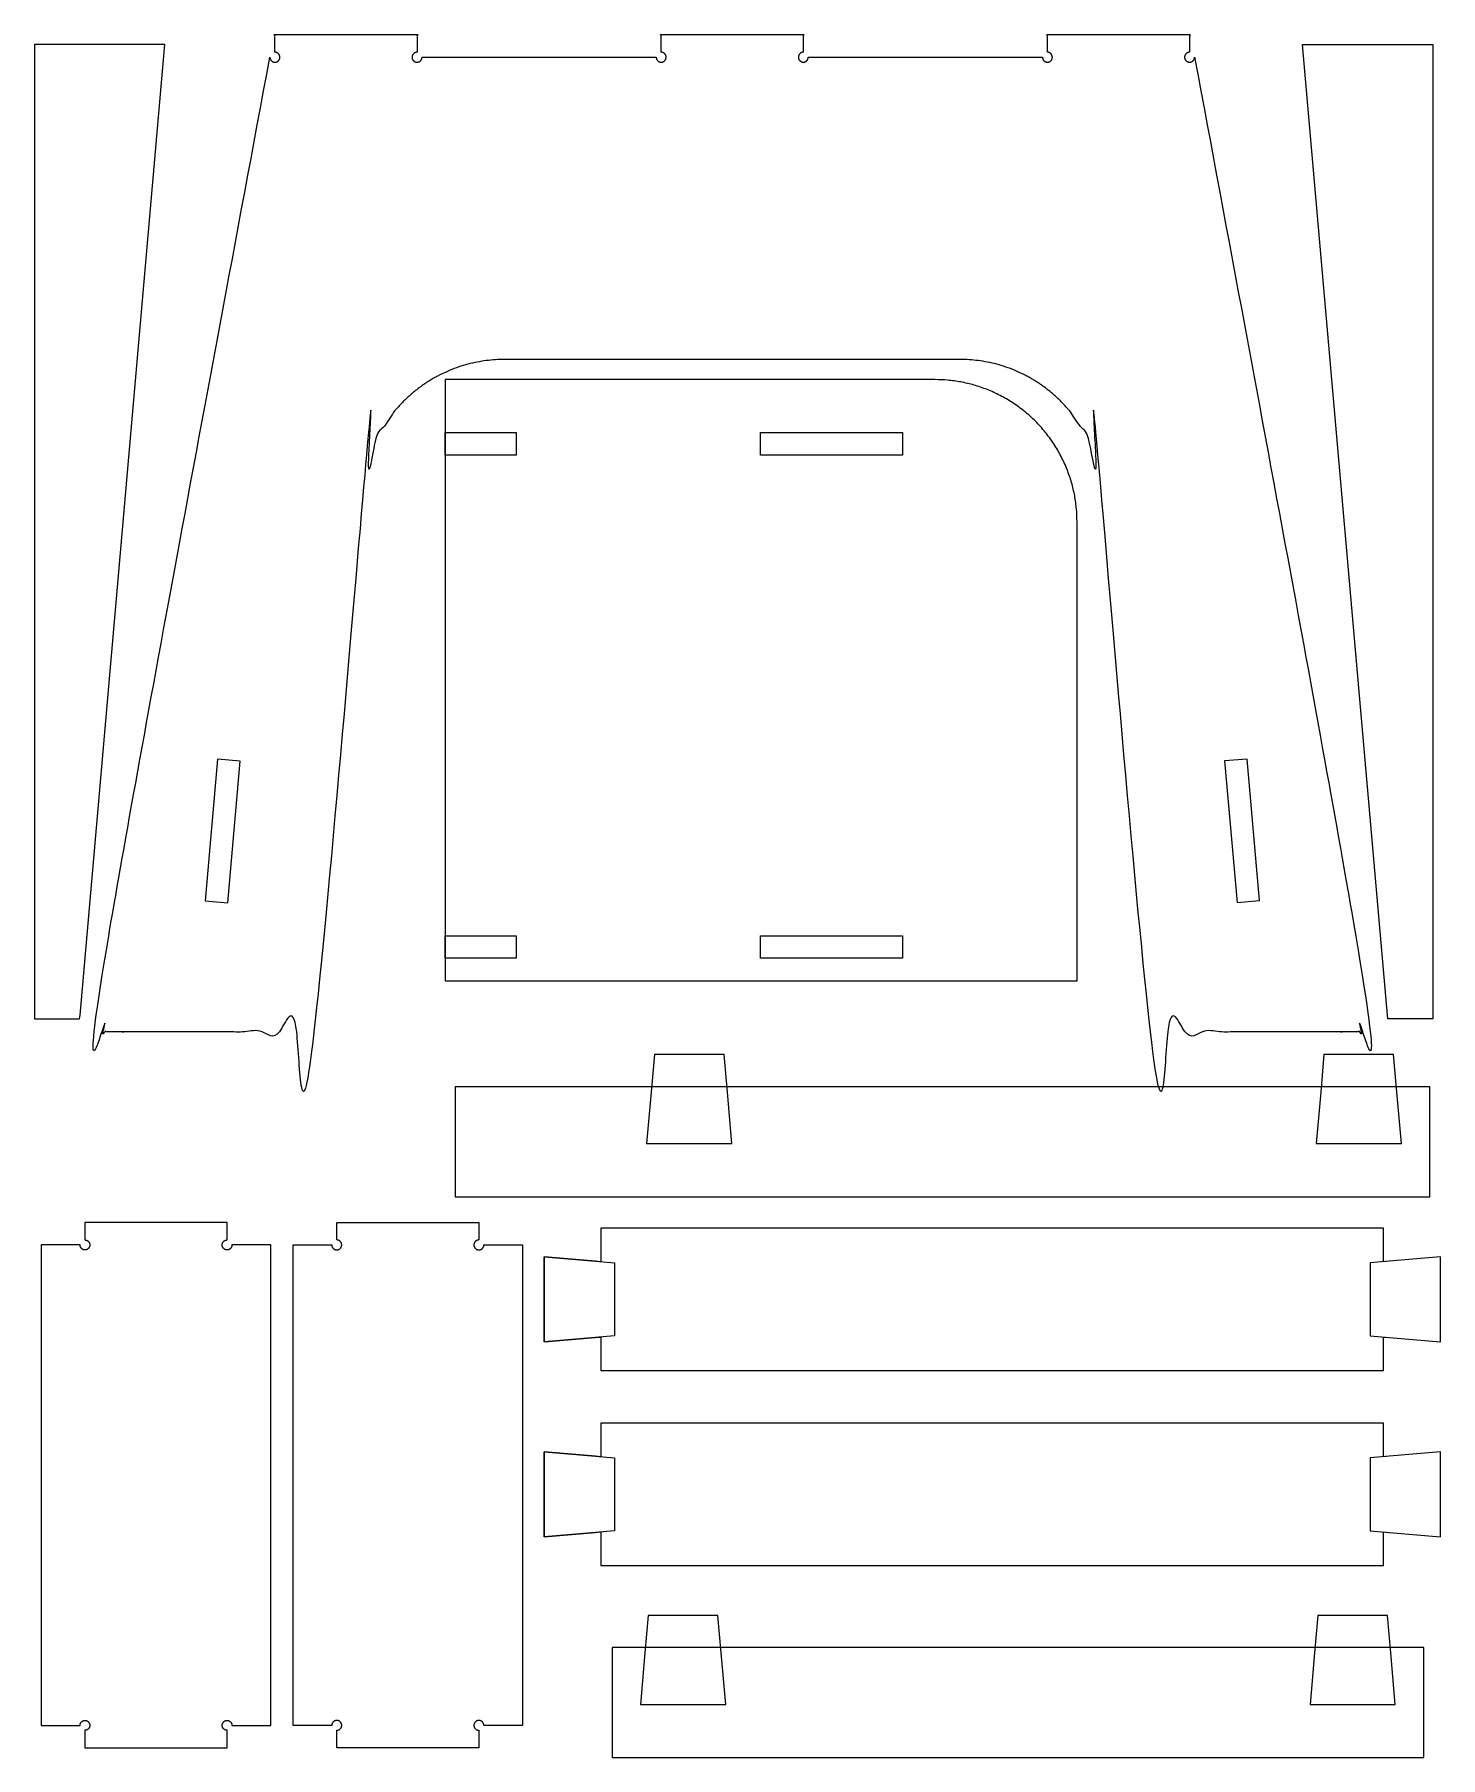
# Model space of a CAD drawing. Header units: millimetres. Extents: x 232 to 1221, y -599 to 613.
import ezdxf

# ---------------------------------------------------------------- set-up
doc = ezdxf.new("R2010")
doc.units = ezdxf.units.MM
doc.layers.add('Cut', color=7, linetype='Continuous', true_color=0x000000)
doc.layers.add('Pocket', color=7, linetype='Continuous', true_color=0xc80000)

msp = doc.modelspace()

# ---------------------------------------------------------------- linework, layer by layer
at = {"layer": 'Cut'}
for points in [[(232, 606.4), (232, -79.4), (263.7, -79.4), (264, -76.8), (323.7, 606.4)], [(1124.1, 606.4), (1215.8, 606.4), (1215.8, -79.4), (1184.1, -79.4), (1183.8, -76.8)], [(842.6, 317.3), (742.6, 317.3), (742.6, 333.2), (842.6, 333.2)], [(352.1, 3.8), (367.9, 2.4), (376.6, 102), (360.8, 103.4)], [(1093.8, 3.9), (1085.1, 103.5), (1069.2, 102.2), (1078, 2.5)], [(842.6, -20.8), (842.6, -36.7), (742.6, -36.7), (742.6, -20.8)], [(527.8, -204.5), (1213.6, -204.5), (1213.6, -127.1), (527.8, -127.1)], [(638.3, -599.1), (1209.3, -599.1), (1209.3, -521.7), (638.3, -521.7)]]:
    msp.add_lwpolyline(points, close=True, dxfattribs=at)
for points in [[(865.4, 370.5), (520.9, 370.5), (520.9, -52.5), (965.4, -52.5), (965.4, 270.5)], [(520.9, 317.3), (520.9, 333.2)], [(520.9, 333.2), (570.9, 333.2)], [(570.9, 333.2), (570.9, 317.3)], [(570.9, 317.3), (520.9, 317.3)], [(520.9, -36.7), (520.9, -20.8)], [(520.9, -20.8), (570.9, -20.8)], [(570.9, -20.8), (570.9, -36.7)], [(570.9, -36.7), (520.9, -36.7)], [(367.5, -222.5), (267.5, -222.5)], [(267.5, -222.5), (267.5, -234.9)], [(367.5, -234.9), (367.5, -222.5)], [(444.6, -234.9), (444.6, -222.5)], [(444.6, -222.5), (544.6, -222.5)], [(544.6, -222.5), (544.6, -234.9)], [(1181.1, -238.7), (1181.1, -226.7), (630.5, -226.7), (630.5, -238.7)], [(264, -238.4), (236.7, -238.4), (236.7, -576.5)], [(370.9, -576.5), (398.2, -576.5), (398.2, -238.4), (370.9, -238.4)], [(441.1, -576.5), (413.9, -576.5), (413.9, -238.4), (441.1, -238.4)], [(548.1, -238.4), (575.4, -238.4), (575.4, -576.5)], [(630.5, -238.7), (630.5, -250.2), (626.7, -249.8), (590.5, -246.7), (590.5, -306.7), (626.7, -303.5), (630.5, -303.2), (630.5, -320)], [(1181.1, -320), (1181.1, -303.2), (1184.9, -303.5), (1221.1, -306.7), (1221.1, -246.7), (1184.9, -249.8), (1181.1, -250.2), (1181.1, -238.7)], [(630.5, -326.7), (1181.1, -326.7), (1181.1, -320)], [(630.5, -320), (630.5, -326.7)], [(1181.1, -375.9), (1181.1, -363.9), (630.5, -363.9), (630.5, -375.9)], [(630.5, -375.9), (630.5, -387.4), (626.7, -387), (590.5, -383.9), (590.5, -443.9), (626.7, -440.7), (630.5, -440.4), (630.5, -457.2)], [(1181.1, -457.2), (1181.1, -440.4), (1184.9, -440.7), (1221.1, -443.9), (1221.1, -383.9), (1184.9, -387), (1181.1, -387.4), (1181.1, -375.9)], [(630.5, -463.9), (1181.1, -463.9), (1181.1, -457.2)], [(630.5, -457.2), (630.5, -463.9)], [(236.7, -576.5), (264, -576.5)], [(267.5, -579.9), (267.5, -592.3)], [(367.5, -592.3), (367.5, -579.9)], [(444.6, -592.3), (444.6, -579.9)], [(544.6, -579.9), (544.6, -592.3)], [(575.4, -576.5), (548.1, -576.5)], [(267.5, -592.3), (367.5, -592.3)], [(544.6, -592.3), (444.6, -592.3)]]:
    msp.add_lwpolyline(points, dxfattribs=at)
for points, knots in [([(401.1, 600.9, 15.9), (401.1, 607.1, 15.9), (401.1, 613.3, 15.9), (451.1, 613.3, 15.9), (501.1, 613.3, 15.9), (501.1, 607.1, 15.9), (501.1, 600.9, 15.9)], [-480.143768, -480.143768, -480.143768, -467.761268, -467.761268, -367.761268, -367.761268, -355.378768, -355.378768, -355.378768]), ([(672.8, 600.9, 15.9), (672.8, 607.1, 15.9), (672.8, 613.3, 15.9), (722.8, 613.3, 15.9), (772.8, 613.3, 15.9), (772.8, 607.1, 15.9), (772.8, 600.9, 15.9)], [-341.223447, -341.223447, -341.223447, -328.840947, -328.840947, -228.840947, -228.840947, -216.458447, -216.458447, -216.458447]), ([(944.6, 600.9, 15.9), (944.6, 607.1, 15.9), (944.6, 613.3, 15.9), (994.6, 613.3, 15.9), (1044.6, 613.3, 15.9), (1044.6, 607.1, 15.9), (1044.6, 600.9, 15.9)], [-202.303127, -202.303127, -202.303127, -189.920627, -189.920627, -89.920627, -89.920627, -77.538127, -77.538127, -77.538127])]:
    msp.add_open_spline(points, degree=2, knots=knots, dxfattribs=at)
for points, weights, knots in [([(1048.1, 597.4, 15.9), (1077.7, 597.4, 15.9), (1107.3, 597.4, 15.9), (1107.5, 596.1, 15.9), (1107.6, 594.8, 15.9), (1137.5, 253.2, 15.9), (1167.3, -88.4, 15.9), (1091.7, -88.4, 15.9), (1016.1, -88.4, 15.9), (999.4, 102.5, 15.9), (982.7, 293.5, 15.9), (974.7, 384.7, 15.9), (883.1, 384.7, 15.9), (722.8, 384.7, 15.9), (562.6, 384.7, 15.9), (470.9, 384.7, 15.9), (462.9, 293.5, 15.9), (446.2, 102.5, 15.9), (429.5, -88.4, 15.9), (353.9, -88.4, 15.9), (278.3, -88.4, 15.9), (308.2, 253.2, 15.9), (338.1, 594.8, 15.9), (338.2, 596.1, 15.9), (338.3, 597.4, 15.9), (368, 597.4, 15.9), (397.6, 597.4, 15.9)], [0.853553390593, 0.853553390593, 0.853553390593, 0.853553390593, 0.853553390593, 0.853553390593, 0.853553390593, 0.853553390593, 0.853553390593, 0.853553390593, 0.853553390593, 0.629305570642, 0.853553390593, 0.853553390593, 0.853553390593, 0.629305570642, 0.853553390593, 0.853553390593, 0.853553390593, 0.853553390593, 0.853553390593, 0.853553390593, 0.853553390593, 0.853553390593, 0.853553390593, 0.853553390593, 0.853553390593], [-1410.190507, -1410.190507, -1410.190507, -1410.123834, -1410.123834, -1410.041531, -1410.041531, -1409.041531, -1409.041531, -1257.841842, -1257.841842, -1257.282869, -1257.282869, -1108.929883, -1108.929883, -788.389392, -788.389392, -640.036406, -640.036406, -639.477433, -639.477433, -488.277744, -488.277744, -487.277744, -487.277744, -487.195441, -487.195441, -487.128768, -487.128768, -487.128768]), ([(397.6, 597.4, 15.9), (397.6, 595.9, 15.9), (398.6, 594.9, 15.9), (401.1, 592.4, 15.9), (403.6, 594.9, 15.9)], [0.853553390593, 0.853553390593, 1, 0.707106781187, 1], [13.715015, 13.715015, 13.715015, 16.458019, 16.458019, 21.944025, 21.944025, 21.944025]), ([(403.6, 594.9, 15.9), (406, 597.4, 15.9), (403.6, 599.8, 15.9), (402.5, 600.9, 15.9), (401.1, 600.9, 15.9)], [1, 0.707106781187, 1, 0.853553390593, 0.853553390593], [0, 0, 0, 5.486006, 5.486006, 8.229009, 8.229009, 8.229009]), ([(501.1, 600.9, 15.9), (499.7, 600.9, 15.9), (498.6, 599.8, 15.9), (496.2, 597.4, 15.9), (498.6, 594.9, 15.9), (501.1, 592.4, 15.9), (503.6, 594.9, 15.9)], [0.853553390593, 0.853553390593, 1, 0.707106781187, 1, 0.707106781187, 1], [8.229009, 8.229009, 8.229009, 10.972012, 10.972012, 16.458019, 16.458019, 21.944025, 21.944025, 21.944025]), ([(669.3, 597.4, 15.9), (669.3, 595.9, 15.9), (670.4, 594.9, 15.9), (672.8, 592.4, 15.9), (675.3, 594.9, 15.9)], [0.853553390593, 0.853553390593, 1, 0.707106781187, 1], [13.715015, 13.715015, 13.715015, 16.458019, 16.458019, 21.944025, 21.944025, 21.944025]), ([(675.3, 594.9, 15.9), (677.8, 597.4, 15.9), (675.3, 599.8, 15.9), (674.3, 600.9, 15.9), (672.8, 600.9, 15.9)], [1, 0.707106781187, 1, 0.853553390593, 0.853553390593], [0, 0, 0, 5.486006, 5.486006, 8.229009, 8.229009, 8.229009]), ([(772.8, 600.9, 15.9), (771.4, 600.9, 15.9), (770.4, 599.8, 15.9), (767.9, 597.4, 15.9), (770.4, 594.9, 15.9), (772.8, 592.4, 15.9), (775.3, 594.9, 15.9)], [0.853553390593, 0.853553390593, 1, 0.707106781187, 1, 0.707106781187, 1], [8.229009, 8.229009, 8.229009, 10.972012, 10.972012, 16.458019, 16.458019, 21.944025, 21.944025, 21.944025]), ([(941.1, 597.4, 15.9), (941.1, 595.9, 15.9), (942.1, 594.9, 15.9), (944.6, 592.4, 15.9), (947, 594.9, 15.9)], [0.853553390593, 0.853553390593, 1, 0.707106781187, 1], [13.715015, 13.715015, 13.715015, 16.458019, 16.458019, 21.944025, 21.944025, 21.944025]), ([(947, 594.9, 15.9), (949.5, 597.4, 15.9), (947, 599.8, 15.9), (946, 600.9, 15.9), (944.6, 600.9, 15.9)], [1, 0.707106781187, 1, 0.853553390593, 0.853553390593], [0, 0, 0, 5.486006, 5.486006, 8.229009, 8.229009, 8.229009]), ([(1044.6, 600.9, 15.9), (1043.1, 600.9, 15.9), (1042.1, 599.8, 15.9), (1039.6, 597.4, 15.9), (1042.1, 594.9, 15.9), (1044.6, 592.4, 15.9), (1047, 594.9, 15.9)], [0.853553390593, 0.853553390593, 1, 0.707106781187, 1, 0.707106781187, 1], [8.229009, 8.229009, 8.229009, 10.972012, 10.972012, 16.458019, 16.458019, 21.944025, 21.944025, 21.944025]), ([(267.5, -234.9, 15.9), (270.9, -234.9, 15.9), (270.9, -238.4, 15.9), (270.9, -241.9, 15.9), (267.5, -241.9, 15.9), (264, -241.9, 15.9), (264, -238.4, 15.9)], [1, 0.707106781187, 1, 0.707106781187, 1, 0.707106781187, 1], [-21.944025, -21.944025, -21.944025, -16.458019, -16.458019, -10.972012, -10.972012, -5.486006, -5.486006, -5.486006]), ([(370.9, -238.4, 15.9), (370.9, -241.9, 15.9), (367.5, -241.9, 15.9), (364, -241.9, 15.9), (364, -238.4, 15.9), (364, -234.9, 15.9), (367.5, -234.9, 15.9)], [1, 0.707106781187, 1, 0.707106781187, 1, 0.707106781222, 0.999999999929], [-16.458019, -16.458019, -16.458019, -10.972012, -10.972012, -5.486006, -5.486006, 0, 0, 0]), ([(441.1, -238.4, 15.9), (441.1, -241.9, 15.9), (444.6, -241.9, 15.9), (448.1, -241.9, 15.9), (448.1, -238.4, 15.9), (448.1, -234.9, 15.9), (444.6, -234.9, 15.9)], [1, 0.707106781187, 1, 0.707106781187, 1, 0.707106781222, 0.999999999929], [-16.458019, -16.458019, -16.458019, -10.972012, -10.972012, -5.486006, -5.486006, 0, 0, 0]), ([(544.6, -234.9, 15.9), (541.1, -234.9, 15.9), (541.1, -238.4, 15.9), (541.1, -241.9, 15.9), (544.6, -241.9, 15.9), (548.1, -241.9, 15.9), (548.1, -238.4, 15.9)], [1, 0.707106781187, 1, 0.707106781187, 1, 0.707106781187, 1], [-21.944025, -21.944025, -21.944025, -16.458019, -16.458019, -10.972012, -10.972012, -5.486006, -5.486006, -5.486006]), ([(267.5, -573, 15.9), (270.9, -573, 15.9), (270.9, -576.5, 15.9), (270.9, -579.9, 15.9), (267.5, -579.9, 15.9)], [1, 0.707106781187, 1, 0.707106781187, 1], [-21.944025, -21.944025, -21.944025, -16.458019, -16.458019, -10.972012, -10.972012, -10.972012]), ([(367.5, -579.9, 15.9), (364, -579.9, 15.9), (364, -576.5, 15.9), (364, -573, 15.9), (367.5, -573, 15.9)], [1, 0.707106781187, 1, 0.707106781187, 1], [-10.972012, -10.972012, -10.972012, -5.486006, -5.486006, 0, 0, 0]), ([(444.6, -579.9, 15.9), (448.1, -579.9, 15.9), (448.1, -576.5, 15.9), (448.1, -573, 15.9), (444.6, -573, 15.9)], [1, 0.707106781187, 1, 0.707106781187, 1], [-10.972012, -10.972012, -10.972012, -5.486006, -5.486006, 0, 0, 0]), ([(544.6, -573, 15.9), (541.1, -573, 15.9), (541.1, -576.5, 15.9), (541.1, -579.9, 15.9), (544.6, -579.9, 15.9)], [1, 0.707106781187, 1, 0.707106781187, 1], [-21.944025, -21.944025, -21.944025, -16.458019, -16.458019, -10.972012, -10.972012, -10.972012])]:
    msp.add_rational_spline(points, weights, degree=2, knots=knots, dxfattribs=at)
for points, weights in [([(503.6, 594.9, 15.9), (504.6, 595.9, 15.9), (504.6, 597.4, 15.9)], [1, 0.853553390593, 0.853553390593]), ([(775.3, 594.9, 15.9), (776.3, 595.9, 15.9), (776.3, 597.4, 15.9)], [1, 0.853553390593, 0.853553390593]), ([(1047, 594.9, 15.9), (1048.1, 595.9, 15.9), (1048.1, 597.4, 15.9)], [1, 0.853553390593, 0.853553390593]), ([(965.4, 270.5, 15.9), (965.4, 370.5, 15.9), (865.4, 370.5, 15.9)], [1, 0.707106781187, 1]), ([(264, -576.5, 15.9), (264, -573, 15.9), (267.5, -573, 15.9)], [1, 0.707106781187, 1]), ([(367.5, -573, 15.9), (370.9, -573, 15.9), (370.9, -576.5, 15.9)], [1, 0.707106781187, 1]), ([(444.6, -573, 15.9), (441.1, -573, 15.9), (441.1, -576.5, 15.9)], [1, 0.707106781187, 1]), ([(548.1, -576.5, 15.9), (548.1, -573, 15.9), (544.6, -573, 15.9)], [1, 0.707106781187, 1])]:
    msp.add_rational_spline(points, weights, degree=2, dxfattribs=at)
for points in [[(504.6, 597.4, 15.9), (587, 597.4, 15.9), (669.3, 597.4, 15.9)], [(776.3, 597.4, 15.9), (858.7, 597.4, 15.9), (941.1, 597.4, 15.9)]]:
    msp.add_open_spline(points, degree=2, dxfattribs=at)
at = {"layer": 'Pocket'}
for points in [[(717.1, -104.5), (668.1, -104.5), (665.7, -130.9), (662.6, -167.1), (722.6, -167.1), (719.4, -130.9)], [(1188.1, -104.5), (1139.1, -104.5), (1136.8, -130.9), (1133.6, -167.1), (1193.6, -167.1), (1190.4, -130.9)], [(712.8, -499.1), (663.8, -499.1), (661.4, -525.5), (658.3, -561.7), (718.3, -561.7), (715.1, -525.5)], [(1183.8, -499.1), (1134.8, -499.1), (1132.5, -525.5), (1129.3, -561.7), (1189.3, -561.7), (1186.1, -525.5)]]:
    msp.add_lwpolyline(points, close=True, dxfattribs=at)
for points in [[(639.9, -302.4), (626.7, -303.5), (590.5, -306.7), (590.5, -246.7), (626.7, -249.8), (639.9, -251)], [(639.9, -251), (639.9, -302.4)], [(1171.7, -302.4), (1184.9, -303.5), (1221.1, -306.7), (1221.1, -246.7), (1184.9, -249.8), (1171.7, -251)], [(1171.7, -251), (1171.7, -302.4)], [(639.9, -439.5), (626.7, -440.7), (590.5, -443.9), (590.5, -383.9), (626.7, -387), (639.9, -388.2)], [(1171.7, -439.5), (1184.9, -440.7), (1221.1, -443.9), (1221.1, -383.9), (1184.9, -387), (1171.7, -388.2)], [(639.9, -388.2), (639.9, -439.5)], [(1171.7, -388.2), (1171.7, -439.5)]]:
    msp.add_lwpolyline(points, dxfattribs=at)

doc.saveas('drawing.dxf')
